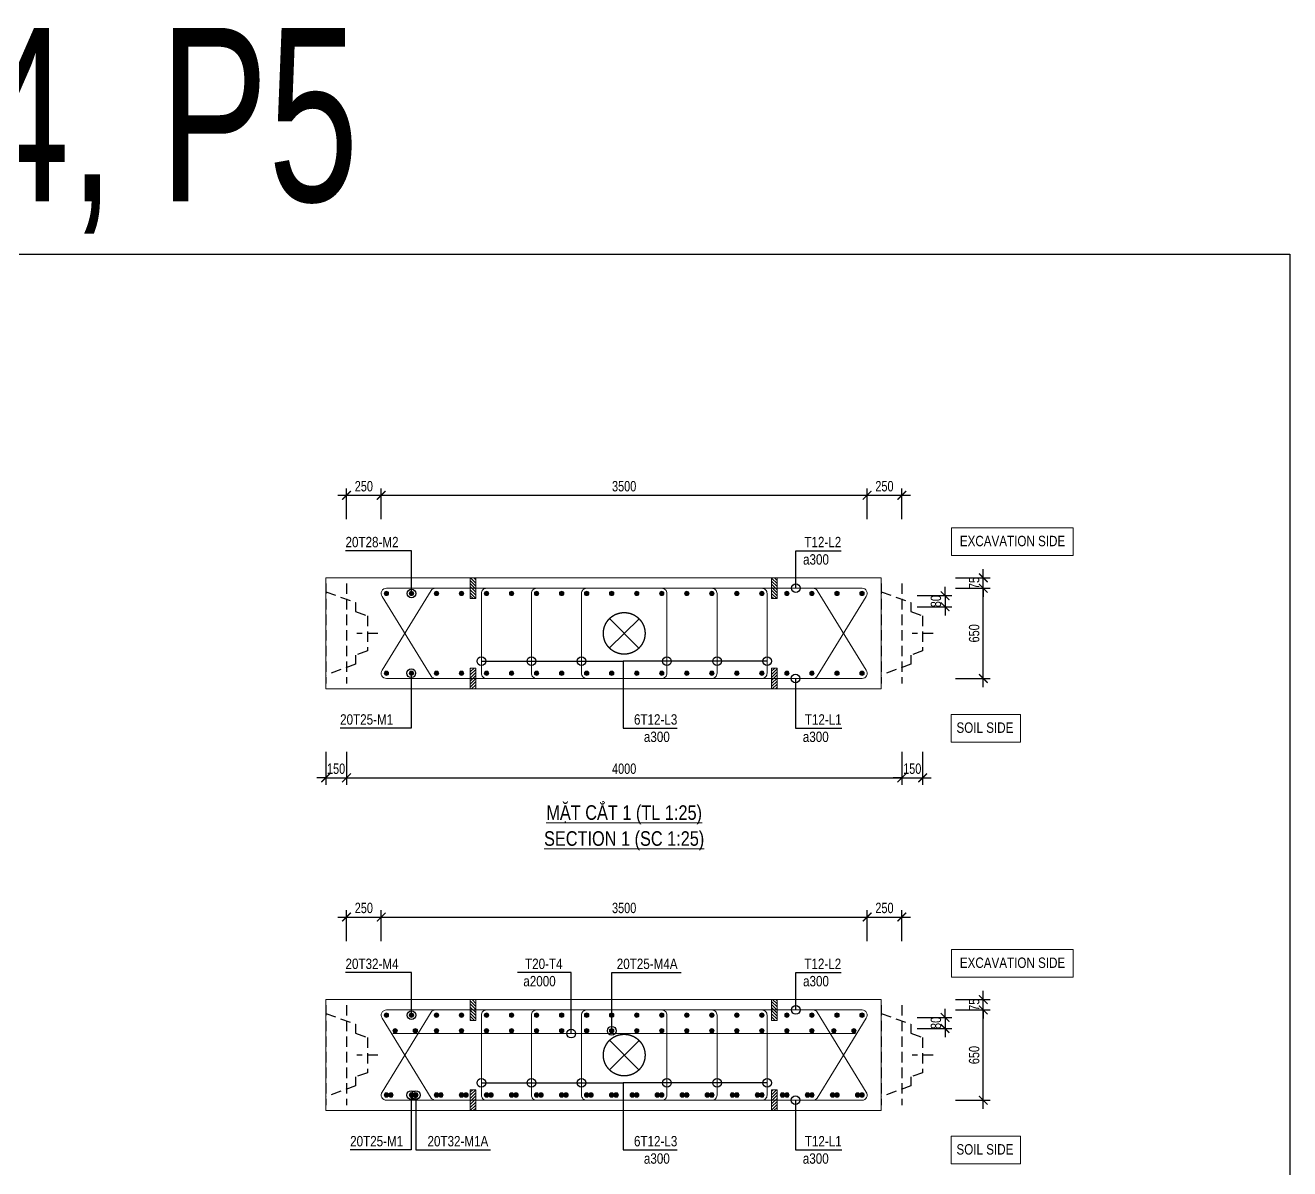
# Model space of a CAD drawing. Header units: millimetres. Extents: x 2746337 to 7547699, y -363432 to 15720.
# Drawn here: x 3008379 to 3044810, y -17220 to 15720 of the extents above; entities that cross this region are included whole.
import ezdxf
from ezdxf.enums import TextEntityAlignment as Align

# ---------------------------------------------------------------- set-up
doc = ezdxf.new("R2010")
doc.units = ezdxf.units.MM
doc.header["$LTSCALE"] = 1200
doc.header["$PDMODE"] = 3
doc.linetypes.add('CENTER', pattern=[2, 1.25, -0.25, 0.25, -0.25])
doc.linetypes.add('HIDDEN', pattern=[0.375, 0.25, -0.125])
for name, color, linetype, lineweight in [('030_Label', 4, 'Continuous', 5), ('5', 5, 'Continuous', 13), ('BOUND', 3, 'Continuous', 20), ('CWS', 8, 'HIDDEN', 9), ('ENOTE', 2, 'Continuous', 15), ('GRID', 74, 'CENTER', 15), ('K-THUOC', 1, 'Continuous', 18), ('LEADER', 8, 'Continuous', 9), ('MCT', 6, 'Continuous', 20), ('TEXTEN', 3, 'Continuous', 13), ('TEXTMA', 2, 'Continuous', 13), ('TEXTVN', 2, 'Continuous', 20), ('TIE', 4, 'Continuous', 13)]:
    doc.layers.add(name, color=color, linetype=linetype, lineweight=lineweight)
doc.layers.add('CDC.04.HIDDEN', color=8, linetype='HIDDEN')
doc.layers.add('MIE', color=5, linetype='HIDDEN')
doc.styles.add('DB_Arial', font='arial.ttf', dxfattribs={"width": 0.8})
doc.styles.add('SMTEXT', font='arial.ttf', dxfattribs={"width": 0.75})
doc.styles.add('VNROMANS', font='VHAVAN.TTF', dxfattribs={"width": 0.8})
doc.dimstyles.new('BSV25', dxfattribs={"dimtxt": 300, "dimasz": 250, "dimexe": 200, "dimexo": 0, "dimgap": 108, "dimtad": 1, "dimdec": 0, "dimlfac": 0.25, "dimdsep": 46, "dimtxsty": 'SMTEXT', "dimblk": 'ARCHTICK', "dimcen": 100, "dimdle": 250, "dimclrd": 256, "dimclre": 256, "dimclrt": 2, "dimadec": 0, "dimazin": 0, "dimtfac": 1, "dimtdec": 0, "dimtix": 1, "dimtmove": 2, "dimatfit": 3, "dimfxl": 800, "dimfxlon": 1, "dimtolj": 1, "dimtzin": 0, "dimarcsym": 0})

# ---------------------------------------------------------------- blocks, each defined once
blk = doc.blocks.new('cws800')
at = {"layer": 'CDC.04.HIDDEN'}
for p, q in [((-600, 1440), (-600, -1440)), ((0, 1440), (0, -1440))]:
    blk.add_line(p, q, dxfattribs=at)
for points in [[(0, 1200), (-860, 888), (-860, 627), (-1200, 507), (-1200, -507), (-860, -627), (-860, -888), (0, -1200)], [(-1500, 0), (-900, 0)]]:
    blk.add_lwpolyline(points, dxfattribs=at)
blk = doc.blocks.new('_ArchTick')
at = {"color": 0, "linetype": 'ByBlock', "const_width": 0.15}
blk.add_lwpolyline([(-0.5, -0.5), (0.5, 0.5)], dxfattribs=at)
blk = doc.blocks.new('*D269')
at = {"layer": 'Defpoints', "color": 0, "transparency": 16777216}
for p in [(3034872, -12646), (3035980, -12646), (3034872, -15246)]:
    blk.add_point(p, dxfattribs=at)
at = {"layer": 'K-THUOC', "lineweight": -2, "transparency": 16777216}
for p, q in [((3035180, -12646), (3036180, -12646)), ((3035980, -15496), (3035980, -12396)), ((3035180, -15246), (3036180, -15246))]:
    blk.add_line(p, q, dxfattribs=at)
at = {"layer": 'K-THUOC', "lineweight": -2, "transparency": 16777216, "xscale": 250, "yscale": 250, "zscale": 250}
for p, rotation in [((3035980, -12646), 90), ((3035980, -15246), 270)]:
    blk.add_blockref('_ArchTick', p, dxfattribs=dict(at, rotation=rotation))
at = {"layer": 'K-THUOC', "color": 2, "transparency": 16777216, "insert": (3035719, -13946), "char_height": 300, "attachment_point": 5, "rotation": 90, "style": 'SMTEXT'}
blk.add_mtext('\\A1;650', dxfattribs=at)
blk = doc.blocks.new('*D270')
at = {"layer": 'Defpoints', "color": 0, "transparency": 16777216}
for p in [(3034872, -12346), (3035980, -12346), (3034872, -12646)]:
    blk.add_point(p, dxfattribs=at)
at = {"layer": 'K-THUOC', "lineweight": -2, "transparency": 16777216}
for p, q in [((3035180, -12346), (3036180, -12346)), ((3035980, -12346), (3035980, -12096)), ((3035980, -12646), (3035980, -12346)), ((3035180, -12646), (3036180, -12646)), ((3035980, -12646), (3035980, -12896))]:
    blk.add_line(p, q, dxfattribs=at)
at = {"layer": 'K-THUOC', "lineweight": -2, "transparency": 16777216, "xscale": 250, "yscale": 250, "zscale": 250}
for p, rotation in [((3035980, -12346), 270), ((3035980, -12646), 90)]:
    blk.add_blockref('_ArchTick', p, dxfattribs=dict(at, rotation=rotation))
at = {"layer": 'K-THUOC', "color": 2, "transparency": 16777216, "insert": (3035719, -12496), "char_height": 300, "attachment_point": 5, "rotation": 90, "style": 'SMTEXT'}
blk.add_mtext('\\A1;75', dxfattribs=at)
blk = doc.blocks.new('*D273')
at = {"layer": 'Defpoints', "color": 0, "transparency": 16777216}
for p in [(3018634, -9970), (3017634, -10661), (3018634, -10661)]:
    blk.add_point(p, dxfattribs=at)
at = {"layer": 'K-THUOC', "lineweight": -2, "transparency": 16777216}
for p, q in [((3017634, -10661), (3017634, -9770)), ((3018634, -10661), (3018634, -9770)), ((3017384, -9970), (3018884, -9970))]:
    blk.add_line(p, q, dxfattribs=at)
at = {"layer": 'K-THUOC', "lineweight": -2, "transparency": 16777216, "xscale": 250, "yscale": 250, "zscale": 250, "rotation": 180}
blk.add_blockref('_ArchTick', (3017634, -9970), dxfattribs=at)
at = {"layer": 'K-THUOC', "lineweight": -2, "transparency": 16777216, "xscale": 250, "yscale": 250, "zscale": 250}
blk.add_blockref('_ArchTick', (3018634, -9970), dxfattribs=at)
at = {"layer": 'K-THUOC', "color": 2, "transparency": 16777216, "insert": (3018134, -9709), "char_height": 300, "attachment_point": 5, "style": 'SMTEXT'}
blk.add_mtext('\\A1;250', dxfattribs=at)
blk = doc.blocks.new('*D274')
at = {"layer": 'Defpoints', "color": 0, "transparency": 16777216}
for p in [(3032633, -9970), (3018634, -10661), (3032633, -10661)]:
    blk.add_point(p, dxfattribs=at)
at = {"layer": 'K-THUOC', "lineweight": -2, "transparency": 16777216}
for p, q in [((3018634, -10661), (3018634, -9770)), ((3032633, -10661), (3032633, -9770)), ((3018384, -9970), (3032883, -9970))]:
    blk.add_line(p, q, dxfattribs=at)
at = {"layer": 'K-THUOC', "lineweight": -2, "transparency": 16777216, "xscale": 250, "yscale": 250, "zscale": 250, "rotation": 180}
blk.add_blockref('_ArchTick', (3018634, -9970), dxfattribs=at)
at = {"layer": 'K-THUOC', "lineweight": -2, "transparency": 16777216, "xscale": 250, "yscale": 250, "zscale": 250}
blk.add_blockref('_ArchTick', (3032633, -9970), dxfattribs=at)
at = {"layer": 'K-THUOC', "color": 2, "transparency": 16777216, "insert": (3025634, -9709), "char_height": 300, "attachment_point": 5, "style": 'SMTEXT'}
blk.add_mtext('\\A1;3500', dxfattribs=at)
blk = doc.blocks.new('*D276')
at = {"layer": 'Defpoints', "color": 0, "transparency": 16777216}
for p in [(3033634, -9970), (3032633, -10661), (3033634, -10661)]:
    blk.add_point(p, dxfattribs=at)
at = {"layer": 'K-THUOC', "lineweight": -2, "transparency": 16777216}
for p, q in [((3032633, -10661), (3032633, -9770)), ((3033634, -10661), (3033634, -9770)), ((3032383, -9970), (3033884, -9970))]:
    blk.add_line(p, q, dxfattribs=at)
at = {"layer": 'K-THUOC', "lineweight": -2, "transparency": 16777216, "xscale": 250, "yscale": 250, "zscale": 250, "rotation": 180}
blk.add_blockref('_ArchTick', (3032633, -9970), dxfattribs=at)
at = {"layer": 'K-THUOC', "lineweight": -2, "transparency": 16777216, "xscale": 250, "yscale": 250, "zscale": 250}
blk.add_blockref('_ArchTick', (3033634, -9970), dxfattribs=at)
at = {"layer": 'K-THUOC', "color": 2, "transparency": 16777216, "insert": (3033134, -9709), "char_height": 300, "attachment_point": 5, "style": 'SMTEXT'}
blk.add_mtext('\\A1;250', dxfattribs=at)
blk = doc.blocks.new('mct1')
at = {"lineweight": 9}
h = blk.add_hatch(color=256, dxfattribs=at)
h.dxf.hatch_style = 1
h.paths.add_polyline_path([(-16, 0, 1), (16, 0, 1)])
blk.add_circle((0, 0), 16, dxfattribs=at)
blk = doc.blocks.new('tremie')
at = {"layer": 'MIE', "color": 74, "ltscale": 1000}
for p, q in [((424, -424), (-424, 424)), ((424, 424), (-424, -424))]:
    blk.add_line(p, q, dxfattribs=at)
at = {"layer": 'MIE', "ltscale": 500}
blk.add_circle((0, 0), 600, dxfattribs=at)
blk = doc.blocks.new('*D277')
at = {"layer": 'Defpoints', "color": 0, "transparency": 16777216}
for p in [(3033634, -12860), (3033634, -13180), (3034879, -13180)]:
    blk.add_point(p, dxfattribs=at)
at = {"layer": 'K-THUOC', "lineweight": -2, "transparency": 16777216}
for p, q in [((3034879, -12860), (3034879, -12610)), ((3034079, -12860), (3035079, -12860)), ((3034879, -12860), (3034879, -13180)), ((3034079, -13180), (3035079, -13180)), ((3034879, -13180), (3034879, -13430))]:
    blk.add_line(p, q, dxfattribs=at)
at = {"layer": 'K-THUOC', "lineweight": -2, "transparency": 16777216, "xscale": 250, "yscale": 250, "zscale": 250}
for p, rotation in [((3034879, -12860), 270), ((3034879, -13180), 90)]:
    blk.add_blockref('_ArchTick', p, dxfattribs=dict(at, rotation=rotation))
at = {"layer": 'K-THUOC', "color": 2, "transparency": 16777216, "insert": (3034617, -13020), "char_height": 300, "attachment_point": 5, "rotation": 90, "style": 'SMTEXT'}
blk.add_mtext('\\A1;80', dxfattribs=at)
blk = doc.blocks.new('sp')
at = {"layer": '5', "lineweight": 20}
h = blk.add_hatch(dxfattribs=at)
h.set_pattern_fill('ANSI31', color=256, scale=500)
h.set_pattern_definition([(45, (0, 0), (-44.194, 44.194), [])])
h.paths.add_polyline_path([(80, 300), (-80, 300), (-80, -300), (80, -300)])
blk.add_lwpolyline([(-80, -300), (80, -300), (80, 300), (-80, 300)], close=True, dxfattribs=at)
blk = doc.blocks.new('*D288')
at = {"layer": 'Defpoints', "color": 0, "transparency": 16777216}
for p in [(3034872, -497), (3035980, -497), (3034872, -3097)]:
    blk.add_point(p, dxfattribs=at)
at = {"layer": 'K-THUOC', "lineweight": -2, "transparency": 16777216}
for p, q in [((3035980, -3347), (3035980, -247)), ((3035180, -497), (3036180, -497)), ((3035180, -3097), (3036180, -3097))]:
    blk.add_line(p, q, dxfattribs=at)
at = {"layer": 'K-THUOC', "lineweight": -2, "transparency": 16777216, "xscale": 250, "yscale": 250, "zscale": 250}
for p, rotation in [((3035980, -497), 90), ((3035980, -3097), 270)]:
    blk.add_blockref('_ArchTick', p, dxfattribs=dict(at, rotation=rotation))
at = {"layer": 'K-THUOC', "color": 2, "transparency": 16777216, "insert": (3035719, -1797), "char_height": 300, "attachment_point": 5, "rotation": 90, "style": 'SMTEXT'}
blk.add_mtext('\\A1;650', dxfattribs=at)
blk = doc.blocks.new('*D289')
at = {"layer": 'Defpoints', "color": 0, "transparency": 16777216}
for p in [(3034872, -197), (3035980, -197), (3034872, -497)]:
    blk.add_point(p, dxfattribs=at)
at = {"layer": 'K-THUOC', "lineweight": -2, "transparency": 16777216}
for p, q in [((3035980, -197), (3035980, 53)), ((3035180, -197), (3036180, -197)), ((3035980, -497), (3035980, -197)), ((3035180, -497), (3036180, -497)), ((3035980, -497), (3035980, -747))]:
    blk.add_line(p, q, dxfattribs=at)
at = {"layer": 'K-THUOC', "lineweight": -2, "transparency": 16777216, "xscale": 250, "yscale": 250, "zscale": 250}
for p, rotation in [((3035980, -197), 270), ((3035980, -497), 90)]:
    blk.add_blockref('_ArchTick', p, dxfattribs=dict(at, rotation=rotation))
at = {"layer": 'K-THUOC', "color": 2, "transparency": 16777216, "insert": (3035719, -347), "char_height": 300, "attachment_point": 5, "rotation": 90, "style": 'SMTEXT'}
blk.add_mtext('\\A1;75', dxfattribs=at)
blk = doc.blocks.new('*D290')
at = {"layer": 'Defpoints', "color": 0, "transparency": 16777216}
for p in [(3017034, -5209), (3017634, -5209), (3017634, -5959)]:
    blk.add_point(p, dxfattribs=at)
at = {"layer": 'K-THUOC', "lineweight": -2, "transparency": 16777216}
for p, q in [((3017034, -5209), (3017034, -6159)), ((3017634, -5209), (3017634, -6159)), ((3017034, -5959), (3016784, -5959)), ((3017034, -5959), (3017634, -5959)), ((3017634, -5959), (3017884, -5959))]:
    blk.add_line(p, q, dxfattribs=at)
at = {"layer": 'K-THUOC', "lineweight": -2, "transparency": 16777216, "xscale": 250, "yscale": 250, "zscale": 250}
blk.add_blockref('_ArchTick', (3017034, -5959), dxfattribs=at)
at = {"layer": 'K-THUOC', "lineweight": -2, "transparency": 16777216, "xscale": 250, "yscale": 250, "zscale": 250, "rotation": 180}
blk.add_blockref('_ArchTick', (3017634, -5959), dxfattribs=at)
at = {"layer": 'K-THUOC', "color": 2, "transparency": 16777216, "insert": (3017334, -5698), "char_height": 300, "attachment_point": 5, "style": 'SMTEXT'}
blk.add_mtext('\\A1;150', dxfattribs=at)
blk = doc.blocks.new('*D291')
at = {"layer": 'Defpoints', "color": 0, "transparency": 16777216}
for p in [(3033634, -5209), (3034234, -5209), (3034234, -5959)]:
    blk.add_point(p, dxfattribs=at)
at = {"layer": 'K-THUOC', "lineweight": -2, "transparency": 16777216}
for p, q in [((3033634, -5209), (3033634, -6159)), ((3034234, -5209), (3034234, -6159)), ((3033634, -5959), (3033384, -5959)), ((3033634, -5959), (3034234, -5959)), ((3034234, -5959), (3034484, -5959))]:
    blk.add_line(p, q, dxfattribs=at)
at = {"layer": 'K-THUOC', "lineweight": -2, "transparency": 16777216, "xscale": 250, "yscale": 250, "zscale": 250}
blk.add_blockref('_ArchTick', (3033634, -5959), dxfattribs=at)
at = {"layer": 'K-THUOC', "lineweight": -2, "transparency": 16777216, "xscale": 250, "yscale": 250, "zscale": 250, "rotation": 180}
blk.add_blockref('_ArchTick', (3034234, -5959), dxfattribs=at)
at = {"layer": 'K-THUOC', "color": 2, "transparency": 16777216, "insert": (3033934, -5698), "char_height": 300, "attachment_point": 5, "style": 'SMTEXT'}
blk.add_mtext('\\A1;150', dxfattribs=at)
blk = doc.blocks.new('*D292')
at = {"layer": 'Defpoints', "color": 0, "transparency": 16777216}
for p in [(3018634, 2179), (3017634, 1488), (3018634, 1488)]:
    blk.add_point(p, dxfattribs=at)
at = {"layer": 'K-THUOC', "lineweight": -2, "transparency": 16777216}
for p, q in [((3017634, 1488), (3017634, 2379)), ((3018634, 1488), (3018634, 2379)), ((3017384, 2179), (3018884, 2179))]:
    blk.add_line(p, q, dxfattribs=at)
at = {"layer": 'K-THUOC', "lineweight": -2, "transparency": 16777216, "xscale": 250, "yscale": 250, "zscale": 250, "rotation": 180}
blk.add_blockref('_ArchTick', (3017634, 2179), dxfattribs=at)
at = {"layer": 'K-THUOC', "lineweight": -2, "transparency": 16777216, "xscale": 250, "yscale": 250, "zscale": 250}
blk.add_blockref('_ArchTick', (3018634, 2179), dxfattribs=at)
at = {"layer": 'K-THUOC', "color": 2, "transparency": 16777216, "insert": (3018134, 2440), "char_height": 300, "attachment_point": 5, "style": 'SMTEXT'}
blk.add_mtext('\\A1;250', dxfattribs=at)
blk = doc.blocks.new('*D293')
at = {"layer": 'Defpoints', "color": 0, "transparency": 16777216}
for p in [(3032633, 2179), (3018634, 1488), (3032633, 1488)]:
    blk.add_point(p, dxfattribs=at)
at = {"layer": 'K-THUOC', "lineweight": -2, "transparency": 16777216}
for p, q in [((3018634, 1488), (3018634, 2379)), ((3032633, 1488), (3032633, 2379)), ((3018384, 2179), (3032883, 2179))]:
    blk.add_line(p, q, dxfattribs=at)
at = {"layer": 'K-THUOC', "lineweight": -2, "transparency": 16777216, "xscale": 250, "yscale": 250, "zscale": 250, "rotation": 180}
blk.add_blockref('_ArchTick', (3018634, 2179), dxfattribs=at)
at = {"layer": 'K-THUOC', "lineweight": -2, "transparency": 16777216, "xscale": 250, "yscale": 250, "zscale": 250}
blk.add_blockref('_ArchTick', (3032633, 2179), dxfattribs=at)
at = {"layer": 'K-THUOC', "color": 2, "transparency": 16777216, "insert": (3025634, 2440), "char_height": 300, "attachment_point": 5, "style": 'SMTEXT'}
blk.add_mtext('\\A1;3500', dxfattribs=at)
blk = doc.blocks.new('*D294')
at = {"layer": 'Defpoints', "color": 0, "transparency": 16777216}
for p in [(3017634, -5209), (3033634, -5209), (3033634, -5959)]:
    blk.add_point(p, dxfattribs=at)
at = {"layer": 'K-THUOC', "lineweight": -2, "transparency": 16777216}
for p, q in [((3017634, -5209), (3017634, -6159)), ((3033634, -5209), (3033634, -6159)), ((3017384, -5959), (3033884, -5959))]:
    blk.add_line(p, q, dxfattribs=at)
at = {"layer": 'K-THUOC', "lineweight": -2, "transparency": 16777216, "xscale": 250, "yscale": 250, "zscale": 250, "rotation": 180}
blk.add_blockref('_ArchTick', (3017634, -5959), dxfattribs=at)
at = {"layer": 'K-THUOC', "lineweight": -2, "transparency": 16777216, "xscale": 250, "yscale": 250, "zscale": 250}
blk.add_blockref('_ArchTick', (3033634, -5959), dxfattribs=at)
at = {"layer": 'K-THUOC', "color": 2, "transparency": 16777216, "insert": (3025634, -5698), "char_height": 300, "attachment_point": 5, "style": 'SMTEXT'}
blk.add_mtext('\\A1;4000', dxfattribs=at)
blk = doc.blocks.new('*D295')
at = {"layer": 'Defpoints', "color": 0, "transparency": 16777216}
for p in [(3033634, 2179), (3032633, 1488), (3033634, 1488)]:
    blk.add_point(p, dxfattribs=at)
at = {"layer": 'K-THUOC', "lineweight": -2, "transparency": 16777216}
for p, q in [((3032633, 1488), (3032633, 2379)), ((3033634, 1488), (3033634, 2379)), ((3032383, 2179), (3033884, 2179))]:
    blk.add_line(p, q, dxfattribs=at)
at = {"layer": 'K-THUOC', "lineweight": -2, "transparency": 16777216, "xscale": 250, "yscale": 250, "zscale": 250, "rotation": 180}
blk.add_blockref('_ArchTick', (3032633, 2179), dxfattribs=at)
at = {"layer": 'K-THUOC', "lineweight": -2, "transparency": 16777216, "xscale": 250, "yscale": 250, "zscale": 250}
blk.add_blockref('_ArchTick', (3033634, 2179), dxfattribs=at)
at = {"layer": 'K-THUOC', "color": 2, "transparency": 16777216, "insert": (3033134, 2440), "char_height": 300, "attachment_point": 5, "style": 'SMTEXT'}
blk.add_mtext('\\A1;250', dxfattribs=at)
blk = doc.blocks.new('*D296')
at = {"layer": 'Defpoints', "color": 0, "transparency": 16777216}
for p in [(3033634, -711), (3033634, -1031), (3034879, -1031)]:
    blk.add_point(p, dxfattribs=at)
at = {"layer": 'K-THUOC', "lineweight": -2, "transparency": 16777216}
for p, q in [((3034079, -711), (3035079, -711)), ((3034879, -711), (3034879, -461)), ((3034879, -711), (3034879, -1031)), ((3034079, -1031), (3035079, -1031)), ((3034879, -1031), (3034879, -1281))]:
    blk.add_line(p, q, dxfattribs=at)
at = {"layer": 'K-THUOC', "lineweight": -2, "transparency": 16777216, "xscale": 250, "yscale": 250, "zscale": 250}
for p, rotation in [((3034879, -711), 270), ((3034879, -1031), 90)]:
    blk.add_blockref('_ArchTick', p, dxfattribs=dict(at, rotation=rotation))
at = {"layer": 'K-THUOC', "color": 2, "transparency": 16777216, "insert": (3034617, -871), "char_height": 300, "attachment_point": 5, "rotation": 90, "style": 'SMTEXT'}
blk.add_mtext('\\A1;80', dxfattribs=at)

msp = doc.modelspace()

# ---------------------------------------------------------------- linework, layer by layer
msp.add_lwpolyline([(2951292.7, 9128.3), (3044810, 9128.3), (3044810, -68024), (2951292.7, -68024)], close=True)
at = {"layer": 'BOUND'}
for points in [[(3017034.4, -3397.4), (3033034.4, -3397.4), (3033034.4, -197.4), (3017034.4, -197.4)], [(3017034.4, -15546.5), (3033034.4, -15546.5), (3033034.4, -12346.5), (3017034.4, -12346.5)]]:
    msp.add_lwpolyline(points, close=True, dxfattribs=at)
at = {"layer": 'ENOTE'}
for points in [[(3035066.5, 1245.1), (3038566.5, 1245.1), (3038566.5, 445.1), (3035066.5, 445.1)], [(3035055.8, -4131.4), (3037055.8, -4131.4), (3037055.8, -4931.4), (3035055.8, -4931.4)], [(3035066.5, -10903.9), (3038566.5, -10903.9), (3038566.5, -11703.9), (3035066.5, -11703.9)], [(3035055.8, -16280.5), (3037055.8, -16280.5), (3037055.8, -17080.5), (3035055.8, -17080.5)]]:
    msp.add_lwpolyline(points, close=True, dxfattribs=at)
at = {"layer": 'TIE'}
msp.add_line((3018969.3, -13328.4), (3032301.2, -13328.4), dxfattribs=at)
at = {"layer": 'TIE', "lineweight": 20}
for points in [[(3020196.2, -497.4, 0.244599), (3020073.4, -561.3), (3018661.6, -2861.3, 0.6069433), (3018784.4, -3097.4), (3032487, -3097.4, 0.6069433), (3032609.8, -2861.3), (3031198, -561.3, 0.244599), (3031075.2, -497.4), (3027896.7, -497.4)], [(3027896.7, -3097.4), (3031075.2, -3097.4, 0.244599), (3031198, -3033.5), (3032609.8, -733.5, 0.6069433), (3032487, -497.4), (3018784.4, -497.4, 0.6069433), (3018661.6, -733.5), (3020073.4, -3033.5, 0.244599), (3020196.2, -3097.4)], [(3020196.2, -12646.5, 0.244599), (3020073.4, -12710.4), (3018661.6, -15010.4, 0.6069433), (3018784.4, -15246.5), (3032487, -15246.5, 0.6069433), (3032609.8, -15010.4), (3031198, -12710.4, 0.244599), (3031075.2, -12646.5), (3027896.7, -12646.5)], [(3027896.7, -15246.5), (3031075.2, -15246.5, 0.244599), (3031198, -15182.6), (3032609.8, -12882.6, 0.6069433), (3032487, -12646.5), (3018784.4, -12646.5, 0.6069433), (3018661.6, -12882.6), (3020073.4, -15182.6, 0.244599), (3020196.2, -15246.5)]]:
    msp.add_lwpolyline(points, format="xyb", dxfattribs=at)
at = {"layer": 'TIE'}
for points in [[(3022119.2, -3097.4), (3021669.2, -3097.4, -0.4142136), (3021519.2, -2947.4), (3021519.2, -647.4, -0.4142136), (3021669.2, -497.4), (3022119.2, -497.4)], [(3023561.5, -3097.4), (3023111.5, -3097.4, -0.4142136), (3022961.5, -2947.4), (3022961.5, -647.4, -0.4142136), (3023111.5, -497.4), (3023561.5, -497.4)], [(3025003.9, -3097.4), (3024553.9, -3097.4, -0.4142136), (3024403.9, -2947.4), (3024403.9, -647.4, -0.4142136), (3024553.9, -497.4), (3025003.9, -497.4)], [(3026267.5, -3097.4), (3026717.5, -3097.4, 0.4142136), (3026867.5, -2947.4), (3026867.5, -647.4, 0.4142136), (3026717.5, -497.4), (3026267.5, -497.4)], [(3027709.8, -3097.4), (3028159.8, -3097.4, 0.4142136), (3028309.8, -2947.4), (3028309.8, -647.4, 0.4142136), (3028159.8, -497.4), (3027709.8, -497.4)], [(3029602.2, -3097.4, 0.4142136), (3029752.2, -2947.4), (3029752.2, -647.4, 0.4142136), (3029602.2, -497.4)], [(3022119.2, -15246.5), (3021669.2, -15246.5, -0.4142136), (3021519.2, -15096.5), (3021519.2, -12796.5, -0.4142136), (3021669.2, -12646.5), (3022119.2, -12646.5)], [(3023561.5, -15246.5), (3023111.5, -15246.5, -0.4142136), (3022961.5, -15096.5), (3022961.5, -12796.5, -0.4142136), (3023111.5, -12646.5), (3023561.5, -12646.5)], [(3025003.9, -15246.5), (3024553.9, -15246.5, -0.4142136), (3024403.9, -15096.5), (3024403.9, -12796.5, -0.4142136), (3024553.9, -12646.5), (3025003.9, -12646.5)], [(3026267.5, -15246.5), (3026717.5, -15246.5, 0.4142136), (3026867.5, -15096.5), (3026867.5, -12796.5, 0.4142136), (3026717.5, -12646.5), (3026267.5, -12646.5)], [(3027709.8, -15246.5), (3028159.8, -15246.5, 0.4142136), (3028309.8, -15096.5), (3028309.8, -12796.5, 0.4142136), (3028159.8, -12646.5), (3027709.8, -12646.5)], [(3029602.2, -15246.5, 0.4142136), (3029752.2, -15096.5), (3029752.2, -12796.5, 0.4142136), (3029602.2, -12646.5)]]:
    msp.add_lwpolyline(points, format="xyb", dxfattribs=at)

# ---------------------------------------------------------------- block references
at = {"layer": 'CWS', "xscale": -1}
for p in [(3017034.4, -1797.4), (3033034.4, -1797.4), (3017034.4, -13946.5), (3033034.4, -13946.5)]:
    msp.add_blockref('cws800', p, dxfattribs=at)
at = {"layer": 'ENOTE', "xscale": -1}
for p in [(3021280.3, -497.4), (3029958.8, -497.4), (3021280.3, -12646.5), (3029958.8, -12646.5)]:
    msp.add_blockref('sp', p, dxfattribs=at)
at = {"layer": 'ENOTE', "rotation": 180}
for p in [(3021280.3, -3097.4), (3029958.8, -3097.4), (3021280.3, -15246.5), (3029958.8, -15246.5)]:
    msp.add_blockref('sp', p, dxfattribs=at)
at = {"layer": 'GRID', "rotation": 269.672406155841}
for p in [(3025635.7, -1797.4), (3025635.7, -13946.5)]:
    msp.add_blockref('tremie', p, dxfattribs=at)
at = {"layer": 'MCT', "xscale": -4, "yscale": 4, "zscale": 4, "rotation": 180}
for p in [(3018784.4, -647.4), (3019505.6, -647.4), (3020226.8, -647.4), (3020948, -647.4), (3021669.2, -647.4), (3022390.4, -647.4), (3023111.5, -647.4), (3023832.7, -647.4), (3024553.9, -647.4), (3025275.1, -647.4), (3025996.3, -647.4), (3026717.5, -647.4), (3027438.7, -647.4), (3028159.8, -647.4), (3028881, -647.4), (3029602.2, -647.4), (3030323.4, -647.4), (3031044.6, -647.4), (3031765.8, -647.4), (3032487, -647.4), (3019505.6, -2947.4), (3020226.8, -2947.4), (3020948, -2947.4), (3021669.2, -2947.4), (3022390.4, -2947.4), (3023111.5, -2947.4), (3023832.7, -2947.4), (3024553.9, -2947.4), (3025275.1, -2947.4), (3025996.3, -2947.4), (3026717.5, -2947.4), (3027438.7, -2947.4), (3028159.8, -2947.4), (3028881, -2947.4), (3029602.2, -2947.4), (3030323.4, -2947.4), (3031044.6, -2947.4), (3031765.8, -2947.4), (3032487, -2947.4), (3018784.4, -12796.5), (3019505.6, -12796.5), (3020226.8, -12796.5), (3020948, -12796.5), (3021669.2, -12796.5), (3022390.4, -12796.5), (3023111.5, -12796.5), (3023832.7, -12796.5), (3024553.9, -12796.5), (3025275.1, -12796.5), (3025996.3, -12796.5), (3026717.5, -12796.5), (3027438.7, -12796.5), (3028159.8, -12796.5), (3028881, -12796.5), (3029602.2, -12796.5), (3030323.4, -12796.5), (3031044.6, -12796.5), (3031765.8, -12796.5), (3032487, -12796.5), (3019035.3, -13244.5), (3019618.3, -13244.5), (3020226.4, -13244.5), (3020947.6, -13244.5), (3021668.7, -13244.5), (3022389.9, -13244.5), (3023111.1, -13244.5), (3023832.3, -13244.5), (3024553.5, -13244.5), (3025274.7, -13244.5), (3025995.9, -13244.5), (3026717, -13244.5), (3027438.2, -13244.5), (3028159.4, -13244.5), (3028880.6, -13244.5), (3029601.8, -13244.5), (3030323, -13244.5), (3031044.2, -13244.5), (3031677.4, -13244.5), (3032254.8, -13244.5)]:
    msp.add_blockref('mct1', p, dxfattribs=at)
at = {"layer": 'MCT', "xscale": 4, "yscale": 4, "zscale": 4}
for p in [(3018784.4, -2947.4), (3018784.4, -15096.5), (3018912.4, -15096.5), (3019505.6, -15096.5), (3019633.6, -15096.5), (3020226.8, -15096.5), (3020354.8, -15096.5), (3020948, -15096.5), (3021076, -15096.5), (3021669.2, -15096.5), (3021797.2, -15096.5), (3022390.4, -15096.5), (3022518.4, -15096.5), (3023111.5, -15096.5), (3023239.5, -15096.5), (3023832.7, -15096.5), (3023960.7, -15096.5), (3024553.9, -15096.5), (3024681.9, -15096.5), (3025275.1, -15096.5), (3025403.1, -15096.5), (3025868.3, -15096.5), (3025996.3, -15096.5), (3026589.5, -15096.5), (3026717.5, -15096.5), (3027310.7, -15096.5), (3027438.7, -15096.5), (3028031.8, -15096.5), (3028159.8, -15096.5), (3028753, -15096.5), (3028881, -15096.5), (3029474.2, -15096.5), (3029602.2, -15096.5), (3030195.4, -15096.5), (3030323.4, -15096.5), (3030916.6, -15096.5), (3031044.6, -15096.5), (3031637.8, -15096.5), (3031765.8, -15096.5), (3032359, -15096.5), (3032487, -15096.5)]:
    msp.add_blockref('mct1', p, dxfattribs=at)

# ---------------------------------------------------------------- texts
at = {"layer": '030_Label', "style": 'VNROMANS', "width": 0.7}
msp.add_text('type-2a- p3, p4, p5', height=5000, dxfattribs=at).set_placement((2995607.8, 13145.4), align=Align.MIDDLE_CENTER)
at = {"layer": 'TEXTEN', "style": 'DB_Arial', "width": 0.8}
for s, p in [('T12-L2', (3031887.6, 682.6)), ('6T12-L3', (3027165.6, -4427.4)), ('T12-L1', (3031902, -4427.4)), ('a300', (3026948.9, -4927.4)), ('T20-T4', (3023859.2, -11466.5)), ('T12-L2', (3031887.6, -11466.5)), ('6T12-L3', (3027165.6, -16576.5)), ('T12-L1', (3031902, -16576.5)), ('a300', (3026948.9, -17076.5))]:
    msp.add_text(s, height=300, dxfattribs=at).set_placement(p, align=Align.RIGHT)
for s, p in [('a300', (3030788.2, 182.6)), ('a300', (3030782, -4927.4)), ('a2000', (3022728.9, -11966.5)), ('a300', (3030788.2, -11966.5)), ('a300', (3030782, -17076.5))]:
    msp.add_text(s, height=300, dxfattribs=at).set_placement(p)
at = {"layer": 'TEXTMA', "style": 'DB_Arial', "width": 0.8}
for s, p in [('20T28-M2', (3017605.6, 682.6)), ('20T25-M1', (3017450.4, -4427.4)), ('20T32-M4', (3017605.6, -11466.5)), ('20T25-M4A', (3025421.8, -11466.5)), ('20T25-M1', (3017739.2, -16576.5)), ('20T32-M1A', (3019968.3, -16576.5))]:
    msp.add_text(s, height=300, dxfattribs=at).set_placement(p)
at = {"layer": 'TEXTVN', "style": 'DB_Arial', "width": 0.8}
for p in [(3035305.6, 713.5), (3035305.6, -11435.6)]:
    msp.add_text('EXCAVATION SIDE', height=300, dxfattribs=at).set_placement(p)
for p in [(3036848, -4663.1), (3036848, -16812.2)]:
    msp.add_text('SOIL SIDE', height=300, dxfattribs=at).set_placement(p, align=Align.RIGHT)
for s, p in [('%%UMẶT CẮT 1 (TL 1:25)', (3025634.4, -6959.2)), ('%%USECTION 1 (SC 1:25)', (3025634.4, -7759.2))]:
    msp.add_text(s, height=420, rotation=360, dxfattribs=at).set_placement(p, align=Align.MIDDLE)

# ---------------------------------------------------------------- dimensions: what is measured, and where the dimension line sits
at = {"layer": 'K-THUOC'}
for base, p1, p2, picture, middle in [((3018634.4, 2178.7), (3017634.4, 1487.7), (3018634.4, 1487.7), '*D292', (3018134.4, 2439.9)), ((3032633, 2178.7), (3018634.4, 1487.7), (3032633, 1487.7), '*D293', (3025633.7, 2440)), ((3033634.4, 2178.7), (3032633, 1487.7), (3033634.4, 1487.7), '*D295', (3033133.7, 2439.9)), ((3017634.4, -5959.2), (3017034.4, -5209.2), (3017634.4, -5209.2), '*D290', (3017334.4, -5698.1)), ((3033634.4, -5959.2), (3017634.4, -5209.2), (3033634.4, -5209.2), '*D294', (3025634.4, -5698.1)), ((3034234.4, -5959.2), (3033634.4, -5209.2), (3034234.4, -5209.2), '*D291', (3033934.4, -5698.1)), ((3018634.4, -9970.4), (3017634.4, -10661.4), (3018634.4, -10661.4), '*D273', (3018134.4, -9709.2)), ((3032633, -9970.4), (3018634.4, -10661.4), (3032633, -10661.4), '*D274', (3025633.7, -9709.1)), ((3033634.4, -9970.4), (3032633, -10661.4), (3033634.4, -10661.4), '*D276', (3033133.7, -9709.2))]:
    dim = msp.add_linear_dim(base=base, p1=p1, p2=p2, dimstyle='BSV25', dxfattribs=at)
    dim.commit()
    dim.dimension.update_dxf_attribs({"geometry": picture, "text_midpoint": middle})
for base, p1, p2, picture, middle in [((3035979.7, -197.4), (3034871.7, -497.4), (3034871.7, -197.4), '*D289', (3035719.2, -347.4)), ((3035979.7, -497.4), (3034871.7, -3097.4), (3034871.7, -497.4), '*D288', (3035718.5, -1797.4)), ((3034878.5, -1031.4), (3033634.4, -711.4), (3033634.4, -1031.4), '*D296', (3034617.3, -871.4)), ((3035979.7, -12346.5), (3034871.7, -12646.5), (3034871.7, -12346.5), '*D270', (3035719.2, -12496.5)), ((3034878.5, -13180.5), (3033634.4, -12860.5), (3033634.4, -13180.5), '*D277', (3034617.3, -13020.5)), ((3035979.7, -12646.5), (3034871.7, -15246.5), (3034871.7, -12646.5), '*D269', (3035718.5, -13946.5))]:
    dim = msp.add_linear_dim(base=base, p1=p1, p2=p2, angle=90, dimstyle='BSV25', dxfattribs=at)
    dim.commit()
    dim.dimension.update_dxf_attribs({"geometry": picture, "text_midpoint": middle})

# ---------------------------------------------------------------- leaders
at = {"layer": 'LEADER'}
for points in [[(3019505.6, -647.4), (3019505.6, 582.6), (3017605.6, 582.6)], [(3030578.2, -497.4), (3030578.2, 582.6), (3031887.6, 582.6)], [(3021519.2, -2597.4), (3025604.4, -2597.4), (3025604.4, -4527.4), (3027166, -4527.4)], [(3022961.5, -2597.4), (3025604.4, -2597.4), (3025604.4, -4527.4), (3027166, -4527.4)], [(3024403.9, -2597.4), (3025604.4, -2597.4), (3025604.4, -4527.4), (3027166, -4527.4)], [(3026867.5, -2597.4), (3025604.4, -2597.4), (3025604.4, -4527.4), (3027166, -4527.4)], [(3028309.8, -2597.4), (3025604.4, -2597.4), (3025604.4, -4527.4), (3027166, -4527.4)], [(3029752.2, -2597.4), (3025604.4, -2597.4), (3025604.4, -4527.4), (3027166, -4527.4)], [(3019501.7, -2947.4), (3019501.7, -4527.4), (3017450.4, -4527.4)], [(3030572, -3097.4), (3030572, -4527.4), (3031902, -4527.4)], [(3019505.6, -12796.5), (3019505.6, -11566.5), (3017605.6, -11566.5)], [(3024110.6, -13328.4), (3024110.6, -11566.5), (3022562.6, -11566.5)], [(3025274.7, -13244.5), (3025274.7, -11566.5), (3027281, -11566.5)], [(3030578.2, -12646.5), (3030578.2, -11566.5), (3031887.6, -11566.5)], [(3021519.2, -14746.5), (3025604.4, -14746.5), (3025604.4, -16676.5), (3027166, -16676.5)], [(3022961.5, -14746.5), (3025604.4, -14746.5), (3025604.4, -16676.5), (3027166, -16676.5)], [(3024403.9, -14746.5), (3025604.4, -14746.5), (3025604.4, -16676.5), (3027166, -16676.5)], [(3026867.5, -14746.5), (3025604.4, -14746.5), (3025604.4, -16676.5), (3027166, -16676.5)], [(3028309.8, -14746.5), (3025604.4, -14746.5), (3025604.4, -16676.5), (3027166, -16676.5)], [(3029752.2, -14746.5), (3025604.4, -14746.5), (3025604.4, -16676.5), (3027166, -16676.5)], [(3019501.7, -15096.5), (3019501.7, -16676.5), (3017739.2, -16676.5)], [(3019629.7, -15096.5), (3019629.7, -16676.5), (3021785.4, -16676.5)], [(3030572, -15246.5), (3030572, -16676.5), (3031902, -16676.5)]]:
    msp.add_leader(points, dimstyle='BSV25', override={"dimldrblk": 'Origin'}, dxfattribs=at)

doc.saveas('drawing.dxf')
